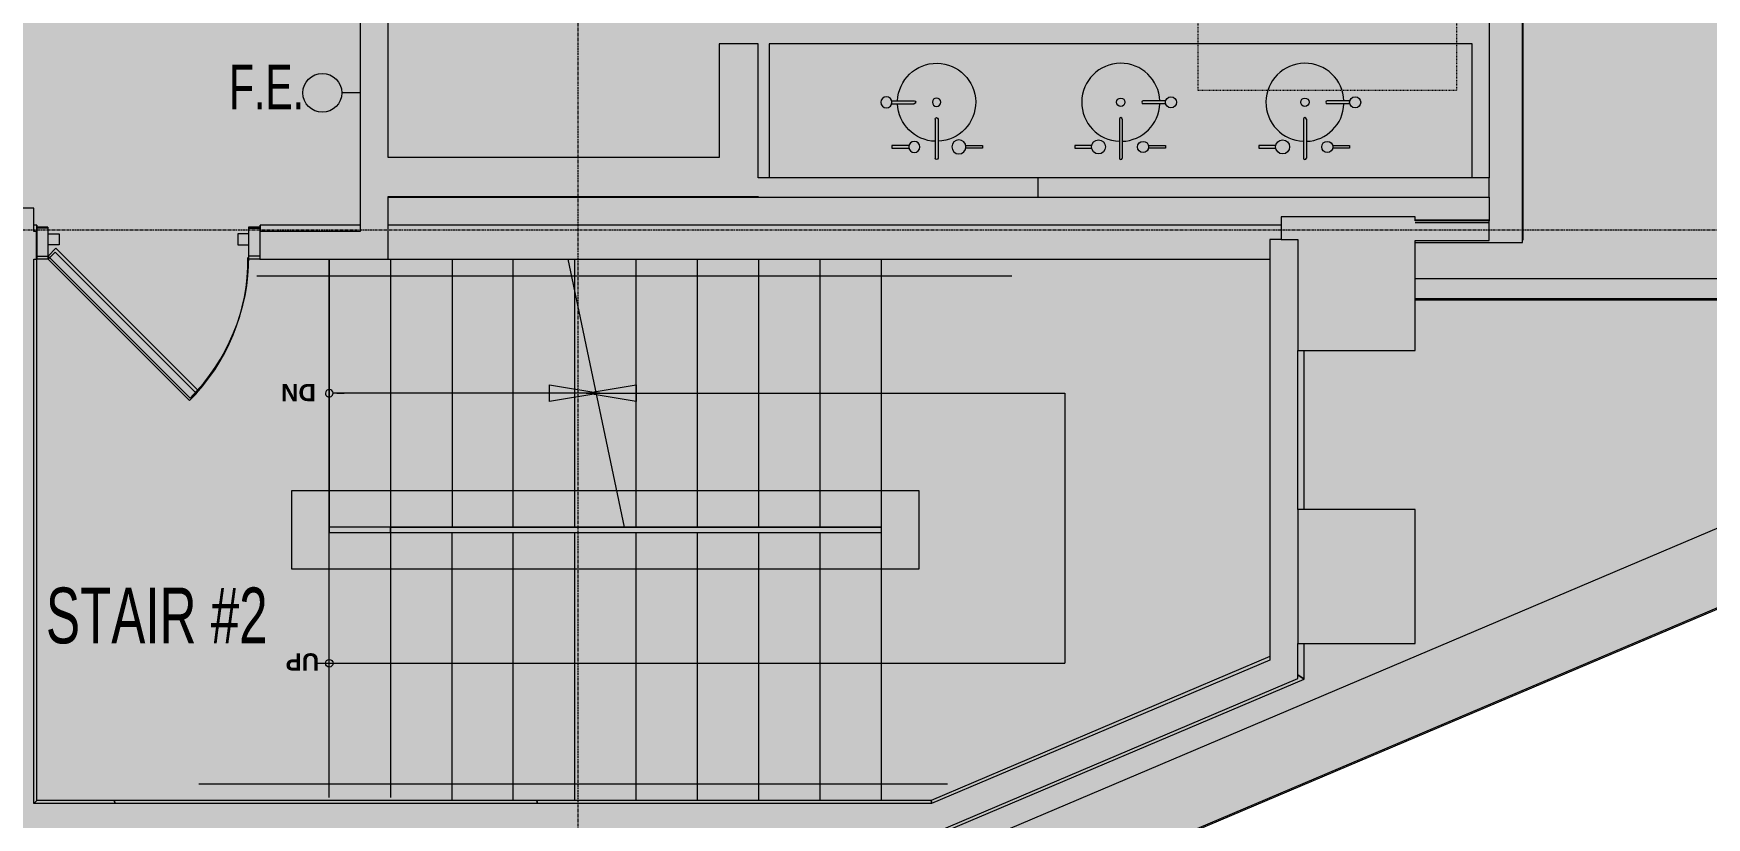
# Model space of a CAD drawing. Header units: inches. Extents: x -203 to 2905, y -968 to 768.
# Drawn here: x 497.1 to 797, y -616.6 to -476.1 of the extents above; entities that cross this region are included whole.
import ezdxf

# ---------------------------------------------------------------- set-up
doc = ezdxf.new("R2010")
doc.units = ezdxf.units.IN
doc.header["$MEASUREMENT"] = 0
doc.linetypes.add('Dash_2_', pattern=[0.25, 0.125, -0.125])
doc.linetypes.add('Grid Line 1_2_', pattern=[0.875, 0.5, -0.125, 0.125, -0.125])
for name, color, linetype, lineweight in [('A-Anno-Bldg', 7, 'Continuous', 9), ('A-DETL-GENF', 92, 'Continuous', 9), ('A-DETL-THIN', 151, 'Continuous', 9), ('A-DOOR', 31, 'Continuous', 13), ('A-Door-Exst', 7, 'Continuous', 9), ('A-DOOR-FRAM', 31, 'Continuous', 20), ('A-Flor-Eqpm', 7, 'Continuous', 9), ('A-Flor-Pfix-Exst', 7, 'Continuous', 9), ('A-Flor-Strs-Exst', 7, 'Continuous', 9), ('A-GENM', 13, 'Continuous', 13), ('A-WALL', 113, 'Continuous', 13), ('A-Wall-Exst', 7, 'Continuous', 9), ('A-WALL-PATT', 111, 'Continuous', 13), ('I-WALL', 2, 'Continuous', 13), ('Jenner and Block 7fl_BB_dwg', 8, 'Continuous', 9), ('S-GRID', 1, 'Continuous', 9)]:
    doc.layers.add(name, color=color, linetype=linetype, lineweight=lineweight)
doc.styles.add('Arial Narrow', font='ARIALN.TTF', dxfattribs={"width": 0.8, "height": 8})
doc.styles.add('Arial Narrow_1', font='ARIALN.TTF', dxfattribs={"width": 0.8, "height": 10})
doc.styles.add('Arial_B_1', font='arialbd.ttf', dxfattribs={"height": 3.095238})

# ---------------------------------------------------------------- blocks, each defined once
blk = doc.blocks.new('Jenner and Block 7fl_BB_dwg_sink-flat-4-5551905-LEVEL 7 CONSTRUCTION PLAN')
at = {"layer": 'A-Flor-Pfix-Exst'}
for p, q in [((8.03, -9.75), (4, -9.75)), ((8.03, -10.25), (4, -10.25)), ((-0.25, -13), (-0.25, -20)), ((0.25, -13), (0.25, -20))]:
    blk.add_line(p, q, dxfattribs=at)
at = {"layer": 'A-Flor-Pfix-Exst', "flags": 128}
for points in [[(-5.22, -17.75), (-8.25, -17.75), (-8.25, -18.25), (-5.22, -18.25)], [(4.97, -17.75), (8, -17.75), (8, -18.25), (4.97, -18.25)]]:
    blk.add_lwpolyline(points, dxfattribs=at)
at = {"layer": 'A-Flor-Pfix-Exst'}
for centre, radius in [((0, -10), 0.75), ((9, -10), 1), ((-4, -18), 1.25), ((4, -18), 1)]:
    blk.add_circle(centre, radius, dxfattribs=at)
for centre, radius, start, end in [((0, -10), 7, 2.0467, 267.9533), ((0, -10), 7, 272.0467, 357.9533), ((4, -10), 0.25, 90, 270), ((0, -13), 0.25, 360, 180), ((0, -20), 0.25, 180, 360)]:
    blk.add_arc(centre, radius, start, end, dxfattribs=at)
blk = doc.blocks.new('Jenner and Block 7fl_BB_dwg_sink-flat-4-5551907-LEVEL 7 CONSTRUCTION PLAN')
at = {"layer": 'A-Flor-Pfix-Exst'}
for p, q in [((8.03, -9.75), (4, -9.75)), ((8.03, -10.25), (4, -10.25)), ((-0.25, -13), (-0.25, -20)), ((0.25, -13), (0.25, -20))]:
    blk.add_line(p, q, dxfattribs=at)
at = {"layer": 'A-Flor-Pfix-Exst', "flags": 128}
for points in [[(-5.22, -17.75), (-8.25, -17.75), (-8.25, -18.25), (-5.22, -18.25)], [(4.97, -17.75), (8, -17.75), (8, -18.25), (4.97, -18.25)]]:
    blk.add_lwpolyline(points, dxfattribs=at)
at = {"layer": 'A-Flor-Pfix-Exst'}
for centre, radius in [((0, -10), 0.75), ((9, -10), 1), ((-4, -18), 1.25), ((4, -18), 1)]:
    blk.add_circle(centre, radius, dxfattribs=at)
for centre, radius, start, end in [((0, -10), 7, 2.0467, 267.9533), ((0, -10), 7, 272.0467, 357.9533), ((4, -10), 0.25, 90, 270), ((0, -13), 0.25, 360, 180), ((0, -20), 0.25, 180, 360)]:
    blk.add_arc(centre, radius, start, end, dxfattribs=at)
blk = doc.blocks.new('Jenner and Block 7fl_BB_dwg__Dot-5551909-LEVEL 7 CONSTRUCTION PLAN')
at = {"layer": 'A-Flor-Strs-Exst'}
blk.add_line((-0.5, 0), (-1, 0), dxfattribs=at)
for start, end in [(360, 180), (180, 360)]:
    blk.add_arc((0, 0), 0.25, start, end, dxfattribs=at)
blk = doc.blocks.new('Jenner and Block 7fl_BB_dwg__Dot-5551908-LEVEL 7 CONSTRUCTION PLAN')
at = {"layer": 'A-Flor-Strs-Exst'}
blk.add_line((-0.5, 0), (-1, 0), dxfattribs=at)
for start, end in [(360, 180), (180, 360)]:
    blk.add_arc((0, 0), 0.25, start, end, dxfattribs=at)
blk = doc.blocks.new('Jenner and Block 7fl_BB_dwg-4985401-LEVEL 7 CONSTRUCTION PLAN')
at = {"layer": 'A-Flor-Strs-Exst'}
for points in [[(589.62, -542.06), (589.62, -539.06), (598.62, -540.56)], [(605.16, -542.06), (596.16, -540.56), (605.16, -539.06)]]:
    blk.add_hatch(color=256, dxfattribs=at).paths.add_polyline_path(points, flags=0)
at = {"layer": 'A-Door-Exst', "flags": 128}
for points in [[(499.73, -511), (497.73, -511), (497.73, -516), (499.73, -516), (499.73, -511)], [(499.73, -512), (501.73, -512), (501.73, -514), (499.73, -514), (499.73, -512)], [(535.73, -512), (533.73, -512), (533.73, -514), (535.73, -514), (535.73, -512)], [(535.73, -511), (537.73, -511), (537.73, -511.56)], [(537.67, -516), (535.73, -516), (535.73, -511)]]:
    blk.add_lwpolyline(points, dxfattribs=at)
blk.add_lwpolyline([(499.73, -516), (501.15, -514.59), (526.6, -540.04), (525.19, -541.46)], close=True, dxfattribs=at)
at = {"layer": 'A-Door-Exst'}
blk.add_arc((499.73, -516), 36, 314.9995, 359.9995, dxfattribs=at)
at = {"layer": 'A-Flor-Eqpm'}
blk.add_line((555.67, -486.74), (552.37, -486.74), dxfattribs=at)
blk.add_circle((548.89, -486.74), 3.48, dxfattribs=at)
at = {"layer": 'A-Flor-Pfix-Exst'}
blk.add_line((754.98, -501.94), (754.98, -500.19), dxfattribs=at)
at = {"layer": 'A-Flor-Pfix-Exst', "flags": 128}
blk.add_lwpolyline([(754.98, -500.19), (754.98, -477.94), (628.98, -477.94), (628.98, -501.94)], dxfattribs=at)
at = {"layer": 'A-Flor-Strs-Exst'}
for p, q in [((550.13, -613.06), (550.13, -516.56)), ((550.13, -516.56), (550.13, -564.56)), ((561.13, -516.56), (561.13, -613.06)), ((572.13, -516.56), (572.13, -564.56)), ((583.12, -558.56), (583.12, -516.56)), ((603.06, -564.56), (592.93, -516.56)), ((594.12, -564.56), (594.12, -516.56)), ((605.13, -564.56), (605.13, -516.56)), ((616.13, -564.56), (616.13, -516.56)), ((627.13, -564.56), (627.13, -516.56)), ((638.13, -564.56), (638.13, -516.56)), ((649.13, -613.56), (649.13, -516.56)), ((537.16, -519.56), (672.48, -519.56)), ((589.62, -542.06), (589.62, -539.06)), ((589.62, -539.06), (598.62, -540.56)), ((596.16, -540.56), (605.16, -539.06)), ((605.16, -539.06), (605.16, -542.06)), ((598.62, -540.56), (550.8, -540.56)), ((583.12, -564.56), (583.12, -542.54)), ((598.62, -540.56), (589.62, -542.06)), ((605.16, -542.06), (596.16, -540.56)), ((572.13, -613.56), (572.13, -565.56)), ((583.12, -613.56), (583.12, -565.56)), ((594.12, -613.56), (594.12, -565.56)), ((605.13, -613.56), (605.13, -565.56)), ((616.13, -613.56), (616.13, -565.56)), ((627.12, -613.4), (627.12, -565.56)), ((638.13, -613.56), (638.13, -565.56)), ((548.06, -588.98), (681.95, -588.98)), ((526.78, -610.56), (660.95, -610.56))]:
    blk.add_line(p, q, dxfattribs=at)
at = {"layer": 'A-Flor-Strs-Exst', "flags": 128}
for points in [[(596.16, -540.56), (681.95, -540.56), (681.95, -588.98)], [(561.13, -565.56), (561.13, -564.56), (649.13, -564.56), (550.13, -564.56), (550.13, -565.56), (649.13, -565.56), (649.13, -564.56)]]:
    blk.add_lwpolyline(points, dxfattribs=at)
blk.add_lwpolyline([(543.38, -572.06), (655.88, -572.06), (655.88, -558.06), (543.38, -558.06)], close=True, dxfattribs=at)
at = {"layer": 'A-Wall-Exst'}
for p, q in [((619.98, -498.31), (560.67, -498.31)), ((560.67, -505.44), (625.98, -505.44)), ((625.98, -505.44), (625.98, -505.32)), ((757.98, -509.55), (744.73, -509.55)), ((720.73, -510.44), (560.67, -510.44)), ((560.67, -516.56), (718.7, -516.56)), ((724.86, -561.42), (724.86, -532.94))]:
    blk.add_line(p, q, dxfattribs=at)
at = {"layer": 'A-Wall-Exst', "flags": 128}
for points in [[(763.98, -513.06), (764.11, -513.06), (764.11, -513.05), (764.11, -505.44), (764.11, -370.55), (764.11, -363.34), (800.48, -363.34), (800.48, -308.86)], [(625.98, -505.32), (625.98, -505.44), (626.98, -505.44)], [(718.7, -587.79), (657.98, -613.56), (587.31, -613.56), (511.56, -613.56), (497.73, -613.56), (497.73, -516.56), (497.73, -510.44), (497.17, -510.44)], [(555.67, -510.44), (537.73, -510.44), (537.73, -511.56)], [(744.73, -523.84), (940.73, -523.84), (940.73, -524.94)], [(516.89, -698.72), (516.99, -698.95), (894.17, -538.81)], [(591.06, -647.31), (591.06, -619.69), (659.22, -619.69), (724.86, -591.82), (724.86, -585.42)]]:
    blk.add_lwpolyline(points, dxfattribs=at)
at = {"layer": 'A-WALL-PATT', "color": 7, "lineweight": 9}
for p, q in [((625.88, -505.32), (625.98, -505.44)), ((764.11, -505.44), (763.98, -505.4)), ((763.98, -505.4), (764.11, -505.44)), ((537.73, -511.56), (537.73, -510.44)), ((764.11, -513.06), (763.98, -513.06)), ((497.66, -516.49), (497.73, -516.56)), ((657.98, -613.56), (658.1, -614.13)), ((658.1, -614.13), (657.98, -613.56))]:
    blk.add_line(p, q, dxfattribs=at)
at = {"layer": 'A-WALL-PATT', "color": 7, "lineweight": 9, "flags": 128}
for points in [[(625.98, -505.32), (625.98, -505.44), (625.88, -505.32)], [(497.73, -510.44), (497.73, -516.56), (497.66, -516.49)]]:
    blk.add_lwpolyline(points, dxfattribs=at)
for points in [[(763.98, -513.02), (764.11, -513.05)], [(723.7, -591.05), (724.86, -591.82)], [(497.17, -614.13), (497.73, -613.56)], [(511.77, -614.13), (511.56, -613.56)], [(587.47, -614.13), (587.31, -613.56)]]:
    blk.add_lwpolyline(points, close=True, dxfattribs=at)
at = {"extrusion": (0, 0, -1), "zscale": -1, "rotation": 0.002919022006105622}
blk.add_blockref('Jenner and Block 7fl_BB_dwg_sink-flat-4-5551907-LEVEL 7 CONSTRUCTION PLAN', (-658.98, -478.43), dxfattribs=at)
at = {"rotation": 0.002919022006105622}
for p in [(691.98, -478.43), (724.99, -478.43)]:
    blk.add_blockref('Jenner and Block 7fl_BB_dwg_sink-flat-4-5551905-LEVEL 7 CONSTRUCTION PLAN', p, dxfattribs=at)
at = {"xscale": 2.69999999999709, "yscale": 2.69999999999709, "zscale": 2.69999999999709, "rotation": 180}
blk.add_blockref('Jenner and Block 7fl_BB_dwg__Dot-5551909-LEVEL 7 CONSTRUCTION PLAN', (550.13, -540.56), dxfattribs=at)
at = {"extrusion": (0, 0, -1), "xscale": 2.69999999999709, "yscale": 2.69999999999709, "zscale": -2.69999999999709}
blk.add_blockref('Jenner and Block 7fl_BB_dwg__Dot-5551908-LEVEL 7 CONSTRUCTION PLAN', (-550.13, -588.98), dxfattribs=at)
at = {"layer": 'A-Anno-Bldg', "insert": (499.36, -575.41), "char_height": 10, "width": 47.1072, "attachment_point": 1, "line_spacing_factor": 0.968573, "style": 'Arial Narrow_1'}
blk.add_mtext('STAIR #2', dxfattribs=at)
at = {"layer": 'A-Flor-Eqpm', "insert": (532.18, -481.67), "char_height": 8, "width": 15.9138, "attachment_point": 1, "line_spacing_factor": 0.968573, "style": 'Arial Narrow'}
blk.add_mtext('F.E.', dxfattribs=at)
at = {"layer": 'A-Flor-Strs-Exst', "char_height": 3.095, "attachment_point": 2, "rotation": 180, "line_spacing_factor": 0.938532, "style": 'Arial_B_1'}
for s, insert, width in [('DN', (544.6, -542.01), 7.2473), ('UP', (545.32, -590.29), 6.9545)]:
    blk.add_mtext(s, dxfattribs=dict(at, insert=insert, width=width))
blk = doc.blocks.new('Single Flush - 2_7-V27-LEVEL 7 CONSTRUCTION PLAN')
at = {"layer": 'A-DOOR', "color": 8, "lineweight": 20}
for p, q in [((-7.1, -19.03), (12.92, 0.99)), ((12.92, 0.99), (14.16, -0.25)), ((14.16, -0.25), (-5.86, -20.27)), ((-5.86, -20.27), (-7.1, -19.03))]:
    blk.add_line(p, q, dxfattribs=at)
at = {"layer": 'A-DOOR', "color": 55, "lineweight": 9}
blk.add_arc((14.16, -0.25), 28.31, 179.5, 225, dxfattribs=at)
at = {"layer": 'A-DOOR-FRAM', "color": 8}
for p, q in [((-16.25, 5.5), (-16.25, -0.25)), ((-16.25, 5.5), (-14.25, 5.5)), ((-14.25, 5.5), (-14.25, -0.25)), ((14.25, 5.5), (14.25, -0.25)), ((14.25, 5.5), (16.25, 5.5)), ((16.25, 5.5), (16.25, -0.25)), ((-16.25, -0.25), (-14.25, -0.25)), ((14.25, -0.25), (16.25, -0.25))]:
    blk.add_line(p, q, dxfattribs=at)
at = {"layer": 'A-GENM', "color": 55, "linetype": 'Dash_2_', "lineweight": 9}
for p, q in [((-14.16, 40.56), (-26.16, 40.56)), ((-26.16, 0.25), (-26.16, 40.56)), ((-14.16, 40.56), (14.16, 40.56)), ((-14.16, 0.25), (-14.16, 40.56)), ((14.16, 0.25), (14.16, 40.56)), ((14.12, 0.25), (14.16, 0.25)), ((-32.16, -0.25), (-32.16, -52.56)), ((14.12, -0.25), (14.16, -0.25)), ((14.16, -0.25), (14.16, -52.56)), ((-32.16, -52.56), (14.16, -52.56))]:
    blk.add_line(p, q, dxfattribs=at)
blk = doc.blocks.new('Single Flush - OTJ_SOLIDFLUSH_ALUM-5493999-LEVEL 7 CONSTRUCTION PLAN')
at = {"layer": 'A-DOOR', "color": 8, "lineweight": 20}
for p, q in [((-7.42, 27.82), (-8.65, 26.59)), ((17.91, 2.5), (-7.42, 27.82)), ((-8.65, 26.59), (16.67, 1.26)), ((16.67, 1.26), (17.91, 2.5))]:
    blk.add_line(p, q, dxfattribs=at)
at = {"layer": 'A-DOOR', "color": 55, "lineweight": 9}
blk.add_arc((17.91, 2.5), 35.81, 135, 180.5, dxfattribs=at)
at = {"layer": 'A-DOOR-FRAM', "color": 8}
for p, q in [((-20, -3.25), (-20, 2.5)), ((-20, 2.5), (-18, 2.5)), ((-18, -3.25), (-18, 2.5)), ((18, -3.25), (18, 2.5)), ((18, 2.5), (20, 2.5)), ((20, -3.25), (20, 2.5)), ((-20, -3.25), (-18, -3.25)), ((18, -3.25), (20, -3.25))]:
    blk.add_line(p, q, dxfattribs=at)
blk = doc.blocks.new('Jenner and Block 7fl_BB_dwg-V32-LEVEL 7 CONSTRUCTION PLAN')
at = {"layer": 'A-Flor-Strs-Exst'}
for points in [[(589.62, -542.06), (589.62, -539.06), (598.62, -540.56)], [(605.16, -542.06), (596.16, -540.56), (605.16, -539.06)]]:
    blk.add_hatch(color=256, dxfattribs=at).paths.add_polyline_path(points, flags=0)
at = {"layer": 'A-Door-Exst', "flags": 128}
for points in [[(499.73, -511), (497.73, -511), (497.73, -516), (499.73, -516), (499.73, -511)], [(499.73, -512), (501.73, -512), (501.73, -514), (499.73, -514), (499.73, -512)], [(535.73, -512), (533.73, -512), (533.73, -514), (535.73, -514), (535.73, -512)], [(535.73, -511), (537.73, -511), (537.73, -511.56)], [(537.67, -516), (535.73, -516), (535.73, -511)]]:
    blk.add_lwpolyline(points, dxfattribs=at)
blk.add_lwpolyline([(499.73, -516), (501.15, -514.59), (526.6, -540.04), (525.19, -541.46)], close=True, dxfattribs=at)
at = {"layer": 'A-Door-Exst'}
blk.add_arc((499.73, -516), 36, 314.9995, 359.9995, dxfattribs=at)
at = {"layer": 'A-Flor-Eqpm'}
blk.add_line((555.67, -486.74), (552.37, -486.74), dxfattribs=at)
blk.add_circle((548.89, -486.74), 3.48, dxfattribs=at)
at = {"layer": 'A-Flor-Pfix-Exst'}
blk.add_line((754.98, -501.94), (754.98, -500.19), dxfattribs=at)
at = {"layer": 'A-Flor-Pfix-Exst', "flags": 128}
blk.add_lwpolyline([(754.98, -500.19), (754.98, -477.94), (628.98, -477.94), (628.98, -501.94)], dxfattribs=at)
at = {"layer": 'A-Flor-Strs-Exst'}
for p, q in [((550.13, -613.06), (550.13, -516.56)), ((550.13, -516.56), (550.13, -564.56)), ((561.13, -516.56), (561.13, -613.06)), ((572.13, -516.56), (572.13, -564.56)), ((583.12, -558.56), (583.12, -516.56)), ((603.06, -564.56), (592.93, -516.56)), ((594.12, -564.56), (594.12, -516.56)), ((605.13, -564.56), (605.13, -516.56)), ((616.13, -564.56), (616.13, -516.56)), ((627.13, -564.56), (627.13, -516.56)), ((638.13, -564.56), (638.13, -516.56)), ((649.13, -613.56), (649.13, -516.56)), ((537.16, -519.56), (672.48, -519.56)), ((589.62, -542.06), (589.62, -539.06)), ((589.62, -539.06), (598.62, -540.56)), ((596.16, -540.56), (605.16, -539.06)), ((605.16, -539.06), (605.16, -542.06)), ((598.62, -540.56), (550.8, -540.56)), ((583.12, -564.56), (583.12, -542.54)), ((598.62, -540.56), (589.62, -542.06)), ((605.16, -542.06), (596.16, -540.56)), ((572.13, -613.56), (572.13, -565.56)), ((583.12, -613.56), (583.12, -565.56)), ((594.12, -613.56), (594.12, -565.56)), ((605.13, -613.56), (605.13, -565.56)), ((616.13, -613.56), (616.13, -565.56)), ((627.12, -613.4), (627.12, -565.56)), ((638.13, -613.56), (638.13, -565.56)), ((548.06, -588.98), (681.95, -588.98)), ((526.78, -610.56), (660.95, -610.56))]:
    blk.add_line(p, q, dxfattribs=at)
at = {"layer": 'A-Flor-Strs-Exst', "flags": 128}
for points in [[(596.16, -540.56), (681.95, -540.56), (681.95, -588.98)], [(561.13, -565.56), (561.13, -564.56), (649.13, -564.56), (550.13, -564.56), (550.13, -565.56), (649.13, -565.56), (649.13, -564.56)]]:
    blk.add_lwpolyline(points, dxfattribs=at)
blk.add_lwpolyline([(543.38, -572.06), (655.88, -572.06), (655.88, -558.06), (543.38, -558.06)], close=True, dxfattribs=at)
at = {"layer": 'A-Wall-Exst'}
for p, q in [((619.98, -498.31), (560.67, -498.31)), ((560.67, -505.44), (625.98, -505.44)), ((625.98, -505.44), (625.98, -505.32)), ((757.98, -509.55), (744.73, -509.55)), ((720.73, -510.44), (560.67, -510.44)), ((560.67, -516.56), (718.7, -516.56)), ((724.86, -561.42), (724.86, -532.94))]:
    blk.add_line(p, q, dxfattribs=at)
at = {"layer": 'A-Wall-Exst', "flags": 128}
for points in [[(763.98, -513.06), (764.11, -513.06), (764.11, -513.05), (764.11, -505.44), (764.11, -370.55), (764.11, -363.34), (800.48, -363.34), (800.48, -308.86)], [(625.98, -505.32), (625.98, -505.44), (626.98, -505.44)], [(718.7, -587.79), (657.98, -613.56), (587.31, -613.56), (511.56, -613.56), (497.73, -613.56), (497.73, -516.56), (497.73, -510.44), (497.17, -510.44)], [(555.67, -510.44), (537.73, -510.44), (537.73, -511.56)], [(744.73, -523.84), (940.73, -523.84), (940.73, -524.94)], [(516.89, -698.72), (516.99, -698.95), (894.17, -538.81)], [(591.06, -647.31), (591.06, -619.69), (659.22, -619.69), (724.86, -591.82), (724.86, -585.42)]]:
    blk.add_lwpolyline(points, dxfattribs=at)
at = {"layer": 'A-WALL-PATT', "color": 7, "lineweight": 9}
for p, q in [((625.88, -505.32), (625.98, -505.44)), ((764.11, -505.44), (763.98, -505.4)), ((763.98, -505.4), (764.11, -505.44)), ((537.73, -511.56), (537.73, -510.44)), ((764.11, -513.06), (763.98, -513.06)), ((497.66, -516.49), (497.73, -516.56)), ((657.98, -613.56), (658.1, -614.13)), ((658.1, -614.13), (657.98, -613.56))]:
    blk.add_line(p, q, dxfattribs=at)
at = {"layer": 'A-WALL-PATT', "color": 7, "lineweight": 9, "flags": 128}
for points in [[(625.98, -505.32), (625.98, -505.44), (625.88, -505.32)], [(497.73, -510.44), (497.73, -516.56), (497.66, -516.49)]]:
    blk.add_lwpolyline(points, dxfattribs=at)
for points in [[(763.98, -513.02), (764.11, -513.05)], [(723.7, -591.05), (724.86, -591.82)], [(497.17, -614.13), (497.73, -613.56)], [(511.77, -614.13), (511.56, -613.56)], [(587.47, -614.13), (587.31, -613.56)]]:
    blk.add_lwpolyline(points, close=True, dxfattribs=at)
at = {"extrusion": (0, 0, -1), "zscale": -1, "rotation": 0.002919022006105622}
blk.add_blockref('Jenner and Block 7fl_BB_dwg_sink-flat-4-5551907-LEVEL 7 CONSTRUCTION PLAN', (-658.98, -478.43), dxfattribs=at)
at = {"rotation": 0.002919022006105622}
for p in [(691.98, -478.43), (724.99, -478.43)]:
    blk.add_blockref('Jenner and Block 7fl_BB_dwg_sink-flat-4-5551905-LEVEL 7 CONSTRUCTION PLAN', p, dxfattribs=at)
at = {"xscale": 2.69999999999709, "yscale": 2.69999999999709, "zscale": 2.69999999999709, "rotation": 180}
blk.add_blockref('Jenner and Block 7fl_BB_dwg__Dot-5551909-LEVEL 7 CONSTRUCTION PLAN', (550.13, -540.56), dxfattribs=at)
at = {"extrusion": (0, 0, -1), "xscale": 2.69999999999709, "yscale": 2.69999999999709, "zscale": -2.69999999999709}
blk.add_blockref('Jenner and Block 7fl_BB_dwg__Dot-5551908-LEVEL 7 CONSTRUCTION PLAN', (-550.13, -588.98), dxfattribs=at)
at = {"layer": 'A-Anno-Bldg', "insert": (499.36, -575.41), "char_height": 10, "width": 47.1072, "attachment_point": 1, "line_spacing_factor": 0.968573, "style": 'Arial Narrow_1'}
blk.add_mtext('STAIR #2', dxfattribs=at)
at = {"layer": 'A-Flor-Eqpm', "insert": (532.18, -481.67), "char_height": 8, "width": 15.9138, "attachment_point": 1, "line_spacing_factor": 0.968573, "style": 'Arial Narrow'}
blk.add_mtext('F.E.', dxfattribs=at)
at = {"layer": 'A-Flor-Strs-Exst', "char_height": 3.095, "attachment_point": 2, "rotation": 180, "line_spacing_factor": 0.938532, "style": 'Arial_B_1'}
for s, insert, width in [('DN', (544.6, -542.01), 7.2473), ('UP', (545.32, -590.29), 6.9545)]:
    blk.add_mtext(s, dxfattribs=dict(at, insert=insert, width=width))

msp = doc.modelspace()

# ---------------------------------------------------------------- hatches: boundary and pattern name
at = {"layer": 'A-DETL-GENF'}
h = msp.add_hatch(color=9, dxfattribs=at)
h.paths.add_polyline_path([(131.76, -847.99), (290.74, -780.5), (225.6, -627.04), (211.09, -633.2), (209.28, -628.94), (209.42, -628.88), (203.59, -616.37), (207.78, -614.42), (213.68, -627.08), (295.77, -592.23), (297.58, -596.49), (229.86, -625.23), (295, -778.69), (401.08, -733.65), (335.95, -580.2), (334.4, -580.86), (332.59, -576.6), (420.96, -539.09), (422.76, -543.35), (340.21, -578.39), (405.34, -731.84), (511.69, -686.69), (511.69, -619.13), (494.67, -619.13), (494.67, -614.13), (492.17, -614.13), (492.17, -540), (465.42, -540), (465.42, -525.24), (459.58, -527.72), (457.78, -523.46), (465.42, -520.22), (465.42, -507.38), (497.17, -507.38), (497.17, -511.56), (497.67, -511.56), (497.67, -516.56), (497.17, -516.56), (497.17, -614.13), (658.09, -614.13), (718.7, -588.4), (718.7, -513.05), (720.73, -513.05), (720.73, -508.94), (744.73, -508.94), (744.73, -510.06), (757.98, -510.06), (757.98, -505.44), (677.12, -505.36), (677.12, -505.44), (626.98, -505.44), (626.98, -505.32), (560.67, -505.32), (560.67, -516.56), (537.67, -516.56), (537.67, -511.56), (555.67, -511.56), (555.67, -395.31), (560.67, -395.31), (560.67, -438.44), (560.17, -438.44), (560.17, -441.94), (560.67, -441.94), (560.67, -498.32), (619.98, -498.32), (619.98, -477.94), (626.98, -477.94), (626.98, -501.94), (757.98, -501.94), (757.98, -376.94), (625.46, -376.94), (625.46, -433.44), (624.19, -433.44), (624.19, -433.94), (625.46, -433.94), (625.46, -441.94), (600.17, -441.94), (600.17, -438.44), (621.96, -438.44), (621.96, -303.25), (601.17, -303.25), (601.17, -299.75), (634.61, -299.75), (634.61, -357.01), (793.96, -357.01), (793.96, -230.99), (634.98, -230.99), (634.98, -254.99), (560.67, -254.98), (560.67, -299.75), (561.17, -299.75), (561.17, -303.25), (560.67, -303.25), (560.67, -346.75), (555.67, -346.75), (555.67, -249.98), (575.84, -249.98), (575.84, -200.84), (587.09, -200.84), (587.09, -243.74), (631.48, -243.74), (631.48, -224.99), (675.98, -224.99), (675.98, -160.84), (555.74, -160.84), (555.74, 0.66), (596.73, 0.66), (596.73, -16.34), (638.73, -16.34), (638.73, 0.66), (700.73, 0.66), (700.73, -16.34), (742.73, -16.34), (742.73, 0.66), (804.73, 0.66), (804.73, -16.34), (846.73, -16.34), (846.73, 0.66), (908.73, 0.66), (908.73, -16.34), (950.73, -16.34), (950.73, 0.66), (993.73, 0.66), (993.73, -121.74), (988.73, -121.74), (988.73, -121.34), (980.11, -121.34), (980.11, -122.59), (769.74, -122.59), (769.74, -217.72), (963.74, -217.72), (963.74, -199.94), (988.73, -199.94), (988.73, -161.74), (993.73, -161.74), (993.73, -227.33), (968.74, -227.33), (968.74, -227.44), (963.74, -227.44), (963.74, -224.72), (769.74, -224.72), (769.74, -224.99), (799.96, -224.99), (799.96, -303.86), (963.74, -303.86), (963.74, -267.44), (968.74, -267.44), (968.74, -343.74), (1450.3, -343.74), (1450.3, -347.49), (1376.3, -347.49), (1376.3, -524.65), (1491.98, -524.65), (1491.98, -347.49), (1490.3, -347.49), (1490.3, -343.74), (1499.3, -343.74), (1499.3, -347.49), (1496.61, -347.49), (1496.61, -524.65), (1723.7, -524.65), (1723.7, -377.36), (1552.61, -377.36), (1552.61, -347.49), (1539.3, -347.49), (1539.3, -343.74), (1552.61, -343.74), (1552.61, 338), (1723.3, 338), (1723.3, 351.59), (1731.86, 351.59), (1731.86, 355.59), (1736.48, 355.59), (1736.48, 351.59), (1910.23, 351.59), (1910.23, 580.43), (-120.35, 580.43), (-120.35, 406.96), (53.87, 406.96), (53.87, 426.96), (70.73, 426.96), (70.73, 422.34), (58.49, 422.34), (58.49, 402.34), (58.05, 402.34), (58.05, 327.65), (54.3, 327.65), (54.3, 402.34), (-120.35, 402.34), (-120.35, 286.96), (54.3, 286.96), (54.3, 287.65), (58.05, 287.65), (58.05, 279.65), (54.3, 279.65), (54.3, 282.34), (-120.35, 282.34), (-120.35, 166.96), (54.3, 166.96), (54.3, 239.65), (58.05, 239.65), (58.05, 160.65), (54.3, 160.65), (54.3, 162.34), (-120.35, 162.34), (-120.35, 0.55), (-80.76, 0.55), (-80.76, -12.89), (54.3, -12.89), (54.3, 120.65), (58.05, 120.65), (58.05, -20.2), (54.3, -20.2), (54.3, -17.52), (-80.76, -17.52), (-80.76, -30.95), (-120.35, -30.95), (-120.35, -193.04), (54.3, -193.04), (54.3, -60.2), (58.05, -60.2), (58.05, -218.21), (72.52, -252.29), (69.07, -253.76), (54.3, -218.97), (54.3, -197.66), (-120.35, -197.66), (-120.35, -254.17), (-74.96, -361.1), (84.5, -290.1), (84.7, -290.58), (88.16, -289.11), (140.82, -413.14), (137.36, -414.61), (86.31, -294.36), (-73.15, -365.35), (42.67, -638.13), (201.92, -566.67), (175.4, -504.2), (178.85, -502.74), (207.15, -569.39), (190.31, -576.95), (190.88, -578.17), (186.68, -580.12), (186.09, -578.85), (44.47, -642.39), (120.79, -822.14)], flags=0)
h.paths.add_polyline_path([(225.76, -805.76), (216.38, -783.67), (238.47, -774.29), (247.85, -796.38), (232.98, -802.69)], flags=0)
h.paths.add_polyline_path([(446.67, -711.97), (437.29, -689.88), (459.38, -680.5), (468.76, -702.59), (455.33, -708.29)], flags=0)
h.paths.add_polyline_path([(516.31, -684.73), (893.34, -524.65), (967.94, -524.65), (967.94, -523.31), (944.23, -523.31), (944.23, -523.6), (744.73, -523.6), (744.73, -532.94), (723.7, -532.94), (723.7, -561.42), (744.73, -561.42), (744.73, -585.42), (723.7, -585.42), (723.7, -591.71), (659.11, -619.13), (590.81, -619.13), (590.81, -647.06), (516.73, -647.06), (516.73, -643.56), (587.31, -643.56), (587.31, -619.13), (516.31, -619.13), (516.31, -647.06)], flags=0)
h.paths.add_polyline_path([(262.35, -545.88), (246.3, -508.06), (353.1, -462.71), (227.52, -166.92), (120.79, -212.45), (111.01, -189.4), (111.01, 5.62), (114.76, 5.62), (114.76, -29.22), (206.98, -29.22), (206.98, 5.62), (253.21, 5.62), (256.4, 0.1), (258.31, 0.1), (258.31, -3.4), (257.26, -3.4), (257.26, -33.09), (236.48, -33.09), (236.48, -149.24), (377.3, -149.23), (377.29, -3.4), (298.31, -3.4), (298.31, 0.1), (494.79, 0.1), (494.79, -99.48), (491.3, -99.48), (491.29, -3.4), (380.79, -3.4), (380.8, -149.23), (491.3, -149.22), (491.31, -139.48), (494.8, -139.48), (494.81, -201.31), (491.31, -201.31), (491.3, -152.72), (236.48, -152.74), (236.48, -179.07), (297.94, -323.84), (491.32, -323.82), (491.32, -321.75), (494.82, -321.75), (494.83, -446.72), (415.96, -480.36), (414.59, -477.14), (491.33, -444.4), (491.32, -327.32), (299.43, -327.34), (370.94, -495.76), (377.8, -492.83), (379.17, -496.05), (369.08, -500.35), (354.47, -465.93), (287.28, -494.46), (301.97, -529.06), (263.06, -545.58)], flags=0)
h.paths.add_polyline_path([(263.06, -541.78), (297.38, -527.21), (284.06, -495.83), (271.83, -501.02), (281.21, -523.11), (259.11, -532.49), (262.35, -540.12)], flags=0)
h.paths.add_polyline_path([(3.31, -538.98), (-6.07, -516.89), (16.02, -507.51), (19.36, -515.37), (155.59, -457.53), (153, -451.43), (156.45, -449.96), (163.22, -465.92), (159.77, -467.38), (157.39, -461.78), (21.16, -519.62), (25.4, -529.6), (16.02, -533.58)], flags=0)
h.paths.add_polyline_path([(471.73, -535.38), (492.17, -535.38), (492.17, -532.94), (471.73, -532.94), (471.73, -512), (470.05, -512), (470.05, -535.38)], flags=0)
h.paths.add_polyline_path([(1552.61, -523.31), (1542.73, -523.31), (1542.73, -499.31), (1566.73, -499.31), (1566.73, -523.31), (1556.36, -523.31)], flags=0)
h.paths.add_polyline_path([(893.34, -520.1), (940.73, -520.1), (940.73, -497.31), (944.23, -497.31), (944.23, -500.81), (963.74, -500.81), (963.74, -457.44), (946.48, -457.44), (946.48, -308.86), (799.96, -308.86), (799.96, -363.01), (625.46, -363.01), (625.46, -370.94), (763.98, -370.94), (763.98, -513.56), (744.73, -513.56), (744.73, -520.1), (884.99, -520.1)], flags=0)
h.paths.add_polyline_path([(963.74, -452.44), (963.74, -308.86), (951.48, -308.86), (951.48, -452.44)], flags=0)
h.paths.add_polyline_path([(626.18, -357.01), (631.11, -357.01), (631.11, -303.25), (625.46, -303.25), (625.46, -357.01)], flags=0)
h.paths.add_polyline_path([(1203.93, -287.8), (1048.58, -287.8), (1048.57, -116.84), (1052.07, -116.84), (1052.05, -76.84), (1048.57, -76.84), (1048.56, 0.1), (1491.14, 0.1), (1491.14, -77.99), (1487.64, -77.99), (1487.64, -3.4), (1268.73, -3.4), (1268.73, -29.34), (1240.73, -29.34), (1240.73, -3.4), (1166.06, -3.4), (1166.06, -120.24), (1487.64, -120.24), (1487.64, -117.99), (1491.14, -117.99), (1491.14, -287.8), (1483.46, -287.8), (1483.46, -284.3), (1487.64, -284.3), (1487.64, -123.74), (1052.07, -123.74), (1052.08, -284.3), (1443.46, -284.3), (1443.46, -287.8), (1210.73, -287.8)], flags=0)
h.paths.add_polyline_path([(491.32, -281.75), (491.32, -281.75), (491.32, -225.31), (471.73, -225.31), (471.73, -201.31), (494.81, -201.31), (494.81, -281.75), (491.32, -281.75)], flags=0)
h.paths.add_polyline_path([(679.48, -224.99), (766.24, -224.99), (766.24, -204.81), (679.48, -204.81), (679.48, -206.22)], flags=0)
h.paths.add_polyline_path([(679.48, -201.31), (766.24, -201.31), (766.24, -119.34), (679.48, -119.34), (679.48, -167.16)], flags=0)
h.paths.add_polyline_path([(232.98, -170.83), (232.98, -164.59), (230.74, -165.55), (232.3, -169.22)], flags=0)
h.paths.add_polyline_path([(227.86, -167.28), (227.67, -166.85), (227.57, -166.9)], flags=0)
h.paths.add_polyline_path([(668.23, -146.84), (668.23, -111.34), (771.73, -111.34), (771.73, -24.34), (569.74, -24.34), (569.74, -146.84), (584.65, -146.84)], flags=0)
h.paths.add_polyline_path([(1077.05, -120.24), (1162.56, -120.21), (1162.56, -3.4), (1052.06, -3.4), (1052.07, -120.24)], flags=0)
h.paths.add_polyline_path([(979.73, -111.34), (979.73, -24.34), (775.23, -24.34), (775.23, -111.34), (967.94, -111.34)], flags=0)
h.paths.add_polyline_path([(248.73, -29.34), (253.51, -29.34), (253.51, -1.91), (251.19, 2.12), (210.48, 2.12), (210.48, -29.22), (220.73, -29.22), (220.73, -1.34), (248.73, -1.34), (248.73, -28.25)], flags=0)
h.paths.add_polyline_path([(-117.75, -27.45), (-84.26, -27.45), (-84.26, -27.34), (-117.75, -27.34), (-117.75, -2.95), (-120.35, -2.95), (-120.35, -27.45)], flags=0)
h.paths.add_polyline_path([(1052.05, 18.81), (925.69, 18.81), (925.69, 72.75), (762.77, 72.75), (762.77, 107.71), (727.68, 107.71), (727.68, 297.2), (668.48, 297.2), (668.48, 107.71), (652.98, 107.71), (652.98, 313.68), (762.77, 313.68), (762.77, 340.7), (1165.23, 340.7), (1165.23, 219.73), (1487.62, 219.75), (1487.62, 333.75), (1491.12, 333.75), (1491.12, 213.95), (1487.62, 213.95), (1487.62, 216.25), (1376.43, 216.24), (1376.43, 76.27), (1487.62, 76.28), (1487.62, 173.95), (1491.12, 173.95), (1491.12, 72.78), (1248.55, 72.76), (1248.55, 102.26), (1252.05, 102.26), (1252.05, 76.26), (1372.93, 76.27), (1372.93, 216.24), (1214.29, 216.23), (1214.3, 179.03), (1252.05, 179.03), (1252.05, 175.53), (1231.05, 175.53), (1231.05, 140.76), (1252.05, 140.76), (1252.05, 137.26), (1173.05, 137.26), (1173.05, 140.76), (1210.8, 140.76), (1210.79, 216.23), (1076.5, 216.22), (1076.5, 216.65), (1073, 216.65), (1073, 216.22), (1052.05, 216.22), (1052.06, 176.65), (1073, 176.65), (1073, 177.65), (1076.5, 177.65), (1076.5, 173.15), (1052.05, 173.15), (1052.06, 76.25), (1173.05, 76.26), (1173.05, 102.26), (1176.55, 102.26), (1176.55, 72.76), (1052.06, 72.75), (1052.06, 18.81)], flags=0)
h.paths.add_polyline_path([(450.4, 72.2), (435.18, 72.2), (435.18, 104.84), (438.68, 104.84), (438.68, 75.7), (561.35, 75.7), (561.34, 168.96), (526.67, 168.96), (526.7, 174.46), (530.17, 174.46), (530.17, 172.46), (561.34, 172.46), (561.34, 215.96), (530.17, 215.96), (530.17, 213.46), (526.67, 213.46), (526.67, 216.15), (402.59, 216.15), (402.6, 140.7), (439.25, 140.7), (439.25, 137.2), (361.25, 137.2), (361.25, 140.7), (382.34, 140.7), (382.34, 216.15), (240.34, 216.15), (240.35, 76.18), (361.35, 76.19), (361.35, 102.19), (364.85, 102.19), (364.85, 72.69), (159.58, 72.67), (159.58, 76.17), (236.85, 76.18), (236.85, 164.65), (114.51, 164.64), (114.51, 76.17), (119.58, 76.17), (119.58, 72.67), (111.01, 72.67), (111.01, 168.14), (236.84, 168.15), (236.84, 330.14), (118.59, 330.14), (118.59, 333.64), (240.34, 333.64), (240.34, 219.65), (561.34, 219.65), (561.34, 333.9), (564.84, 333.9), (564.85, 72.2), (491.29, 72.2)], flags=0)
h.paths.add_polyline_path([(894.29, 80.75), (925.69, 80.75), (925.69, 140.76), (1048.55, 140.76), (1048.55, 216.22), (808.52, 216.2), (808.52, 219.7), (768.52, 219.69), (768.52, 216.19), (766.27, 216.19), (766.27, 80.75), (876.55, 80.75)], flags=0)
h.paths.add_polyline_path([(762.77, 111.21), (762.77, 310.18), (731.18, 310.18), (731.18, 111.21), (739.47, 111.21)], flags=0)
h.paths.add_polyline_path([(664.98, 111.21), (664.98, 310.18), (656.48, 310.18), (656.48, 111.21)], flags=0)
h.paths.add_polyline_path([(385.84, 140.7), (399.1, 140.7), (399.09, 216.15), (385.84, 216.15)], flags=0)
h.paths.add_polyline_path([(1214.3, 175.53), (1214.3, 175.53), (1214.3, 141.08)], flags=0)
h.paths.add_polyline_path([(1227.55, 140.76), (1227.55, 175.53), (1214.3, 175.53), (1214.3, 140.76)], flags=0)
h.paths.add_polyline_path([(708.63, 300.7), (727.68, 300.7), (727.68, 310.18), (668.48, 310.18), (668.48, 300.7), (697.48, 300.7)], flags=0)
h.paths.add_polyline_path([(1731.86, 395.59), (1731.86, 410.27), (1678.92, 410.27), (1678.92, 398.15), (1599.73, 398.15), (1599.73, 402.77), (1674.3, 402.77), (1674.3, 414.9), (1731.86, 414.9), (1731.86, 580.15), (1736.48, 580.15), (1736.48, 395.59)], flags=0)
h.paths.add_polyline_path([(1437.05, 398.15), (1299.73, 398.15), (1299.73, 402.77), (1432.42, 402.77), (1432.42, 580.15), (1437.05, 580.15), (1437.05, 402.77), (1508.73, 402.77), (1508.73, 398.15), (1487.62, 398.15)], flags=0)
h.paths.add_polyline_path([(1552.17, 398.15), (1548.73, 398.15), (1548.73, 402.77), (1552.17, 402.77), (1552.17, 548.15), (1556.8, 548.15), (1556.8, 402.77), (1559.73, 402.77), (1559.73, 398.15), (1552.61, 398.15)], flags=0)
h.paths.add_polyline_path([(1259.73, 398.15), (1248.73, 398.15), (1248.73, 402.77), (1252.17, 402.77), (1252.17, 550.15), (1256.8, 550.15), (1256.8, 402.77), (1259.73, 402.77)], flags=0)
h.paths.add_polyline_path([(1161.81, 398.15), (999.23, 398.15), (999.23, 402.77), (1132.42, 402.77), (1132.42, 580.15), (1137.05, 580.15), (1137.05, 402.77), (1208.73, 402.77), (1208.73, 398.15), (1164.31, 398.15)], flags=0)
h.paths.add_polyline_path([(959.23, 398.15), (948.73, 398.15), (948.73, 402.77), (952.17, 402.77), (952.17, 548.65), (956.8, 548.65), (956.8, 402.77), (959.23, 402.77)], flags=0)
h.paths.add_polyline_path([(832.42, 398.15), (830.73, 398.15), (830.73, 402.77), (832.42, 402.77), (832.42, 580.15), (837.05, 580.15), (837.05, 402.77), (908.73, 402.77), (908.73, 398.15), (834.43, 398.15)], flags=0)
h.paths.add_polyline_path([(657.05, 398.15), (520.73, 398.15), (520.73, 402.77), (652.42, 402.77), (652.42, 580.15), (657.05, 580.15), (657.05, 402.77), (790.73, 402.77), (790.73, 398.15), (664.98, 398.15)], flags=0)
h.paths.add_polyline_path([(480.73, 398.15), (470.73, 398.15), (470.73, 402.77), (472.42, 402.77), (472.42, 580.15), (477.05, 580.15), (477.05, 402.77), (480.73, 402.77)], flags=0)
h.paths.add_polyline_path([(280.73, 398.15), (280.73, 402.77), (352.42, 402.77), (352.42, 580.15), (357.05, 580.15), (357.05, 402.77), (430.73, 402.77), (430.73, 398.15), (352.42, 398.15)], flags=0)
h.paths.add_polyline_path([(240.34, 398.15), (229.73, 398.15), (229.73, 402.77), (232.42, 402.77), (232.42, 550.15), (237.05, 550.15), (237.05, 402.77), (240.73, 402.77), (240.73, 398.15)], flags=0)
h.paths.add_polyline_path([(117.05, 398.15), (112.42, 398.15), (112.42, 422.34), (110.73, 422.34), (110.73, 426.96), (112.42, 426.96), (112.42, 580.15), (117.05, 580.15), (117.05, 402.77), (189.73, 402.77), (189.73, 398.15), (118.59, 398.15)], flags=0)
h.paths.add_polyline_path([(222.73, 487.66), (222.73, 577.15), (246.73, 577.15), (246.73, 553.15), (222.73, 553.15)], flags=0)
h.paths.add_polyline_path([(1542.73, 553.15), (1542.73, 577.15), (1566.73, 577.15), (1566.73, 553.15), (1548.73, 553.15)], flags=0)
h.paths.add_polyline_path([(1242.73, 553.15), (1242.73, 577.15), (1266.73, 577.15), (1266.73, 553.15), (1248.73, 553.15)], flags=0)
h.paths.add_polyline_path([(952.17, 553.15), (942.73, 553.15), (942.73, 577.15), (966.73, 577.15), (966.73, 553.15), (956.8, 553.15)], flags=0)
h.paths.add_polyline_path([(620.73, 553.15), (596.73, 553.15), (596.73, 577.15), (620.73, 577.15)], flags=0)
h.paths.add_polyline_path([(-39.27, 553.15), (-39.27, 577.15), (-15.27, 577.15), (-15.27, 553.15), (-19.44, 553.15)], flags=0)
h = msp.add_hatch(color=7, dxfattribs=at)
h.paths.add_polyline_path([(464.83, -720.82), (893.53, -538.81), (1016.23, -538.81), (1016.23, -524.94), (892.67, -524.94), (457.06, -709.88), (459.54, -715.74), (462.19, -714.61)], flags=0)
h.paths.add_polyline_path([(3.31, -538.98), (25.4, -529.6), (16.02, -507.51), (-6.07, -516.89)], flags=0)
h.paths.add_polyline_path([(1676.23, -538.81), (1737.17, -538.81), (1737.17, -496.55), (1730.17, -496.55), (1730.17, -494.3), (1723.7, -494.3), (1723.7, -524.65), (1674.68, -524.65), (1674.68, -531.81), (1676.23, -531.81)], flags=0)
h.paths.add_polyline_path([(492.17, -532.94), (492.17, -512), (471.73, -512), (471.73, -532.94), (491.33, -532.94)], flags=0)
h.paths.add_polyline_path([(259.11, -532.49), (281.21, -523.11), (271.83, -501.02), (249.74, -510.4), (255.13, -523.11)], flags=0)
h.paths.add_polyline_path([(491.31, -225.31), (494.81, -225.31), (494.81, -201.31), (471.73, -201.31), (471.73, -225.31), (482.11, -225.31)], flags=0)
h.paths.add_polyline_path([(980.11, -121.34), (993.73, -121.34), (993.73, 0.66), (950.73, 0.66), (950.73, -16.34), (908.73, -16.34), (908.73, 0.66), (846.73, 0.66), (846.73, -16.34), (804.73, -16.34), (804.73, 0.66), (742.73, 0.66), (742.73, -16.34), (700.73, -16.34), (700.73, 0.66), (638.73, 0.66), (638.73, -16.34), (596.73, -16.34), (596.73, 0.66), (569.74, 0.66), (569.74, -24.34), (979.73, -24.34), (979.73, -121.34)], flags=0)
h.paths.add_polyline_path([(1240.73, -29.34), (1268.73, -29.34), (1268.73, -3.4), (1240.73, -3.4)], flags=0)
h.paths.add_polyline_path([(1556.36, -29.34), (1582.73, -29.34), (1582.73, -1.34), (1556.36, -1.34)], flags=0)
h.paths.add_polyline_path([(232.98, -29.34), (248.73, -29.34), (248.73, -1.34), (220.73, -1.34), (220.73, -29.34)], flags=0)
h.paths.add_polyline_path([(-117.75, -27.34), (-84.26, -27.34), (-84.26, -2.95), (-117.75, -2.95), (-117.75, -3.34)], flags=0)
h.paths.add_polyline_path([(1730.17, 284.95), (1737.17, 284.95), (1737.17, 337.71), (1772.13, 337.71), (1772.13, 351.59), (1723.3, 351.56), (1723.3, 284.95)], flags=0)
h.paths.add_polyline_path([(1924.09, 337.71), (1924.09, 580.15), (1910.23, 580.15), (1910.23, 351.59), (1889.03, 351.59), (1889.03, 337.71), (1910.23, 337.71)], flags=0)
h.paths.add_polyline_path([(1542.73, 553.15), (1566.73, 553.15), (1566.73, 577.15), (1542.73, 577.15)], flags=0)
h.paths.add_polyline_path([(1256.8, 553.15), (1266.73, 553.15), (1266.73, 577.15), (1242.73, 577.15), (1242.73, 553.15), (1252.17, 553.15)], flags=0)
h.paths.add_polyline_path([(942.73, 553.15), (966.73, 553.15), (966.73, 577.15), (942.73, 577.15)], flags=0)
h.paths.add_polyline_path([(596.73, 553.15), (620.73, 553.15), (620.73, 577.15), (596.73, 577.15)], flags=0)
h.paths.add_polyline_path([(222.73, 553.15), (246.73, 553.15), (246.73, 577.15), (222.73, 577.15)], flags=0)
h.paths.add_polyline_path([(-39.27, 553.15), (-15.27, 553.15), (-15.27, 577.15), (-39.27, 577.15)], flags=0)
at = {"layer": 'A-WALL'}
for points in [[(723.7, -532.94), (744.73, -532.94), (744.73, -508.94), (720.73, -508.94), (720.73, -513.05), (723.7, -513.05)], [(744.73, -585.42), (744.73, -561.42), (723.7, -561.42), (723.7, -585.42), (739.47, -585.42)]]:
    msp.add_hatch(color=250, dxfattribs=at).paths.add_polyline_path(points, flags=0)
at = {"layer": 'A-WALL-PATT', "lineweight": 9}
for points in [[(757.98, -510.06), (763.98, -510.06), (763.98, -370.94), (757.98, -370.94), (757.98, -509.69)], [(555.67, -516.56), (560.67, -516.56), (560.67, -441.94), (560.17, -441.94), (560.17, -438.44), (560.67, -438.44), (560.67, -395.31), (555.67, -395.31), (555.67, -511.56)], [(625.46, -498.32), (626.98, -498.32), (626.98, -477.94), (619.98, -477.94), (619.98, -498.32), (622.73, -498.32)], [(626.98, -505.32), (626.98, -498.32), (560.67, -498.32), (560.67, -505.32), (625.46, -505.32)], [(626.98, -505.44), (677.12, -505.44), (677.12, -505.36), (757.98, -505.44), (757.98, -501.94), (626.98, -501.94), (626.98, -505.32)], [(465.42, -512), (497.17, -512), (497.17, -507.38), (465.42, -507.38)], [(492.17, -614.13), (497.17, -614.13), (497.17, -512), (492.17, -512), (492.17, -586.67)], [(744.73, -513.56), (763.98, -513.56), (763.98, -510.06), (744.73, -510.06), (744.73, -513.19)], [(718.7, -588.4), (723.7, -586.28), (723.7, -513.05), (718.7, -513.05), (718.7, -586.67)], [(944.23, -523.6), (944.23, -520.1), (744.73, -520.1), (744.73, -523.6), (894.29, -523.6)], [(670.89, -614.13), (723.7, -591.71), (723.7, -586.28), (658.09, -614.13)], [(494.67, -619.13), (659.11, -619.13), (670.89, -614.13), (494.67, -614.13)]]:
    msp.add_hatch(color=7, dxfattribs=at).paths.add_polyline_path(points, flags=0)
h = msp.add_hatch(color=7, dxfattribs=at)
h.paths.add_polyline_path([(497.67, -516.56), (497.67, -511.56), (497.17, -511.56), (497.17, -516.56)], flags=0)
h.paths.add_polyline_path([(555.67, -516.56), (555.67, -511.56), (537.67, -511.56), (537.67, -516.56)], flags=0)

# ---------------------------------------------------------------- linework, layer by layer
at = {"layer": 'A-DETL-THIN'}
for p, q in [((892.67, -524.94), (457.06, -709.88)), ((464.83, -720.82), (893.53, -538.81))]:
    msp.add_line(p, q, dxfattribs=at)
at = {"layer": 'A-WALL', "color": 8, "lineweight": 20}
for p, q in [((626.98, -477.94), (619.98, -477.94)), ((619.98, -477.94), (619.98, -498.32)), ((626.98, -501.94), (626.98, -477.94)), ((619.98, -498.32), (560.67, -498.32)), ((560.67, -505.32), (626.98, -505.32)), ((497.17, -507.38), (465.42, -507.38)), ((497.17, -511.56), (497.17, -507.38)), ((744.73, -508.94), (720.73, -508.94)), ((720.73, -508.94), (720.73, -513.05)), ((744.73, -509.69), (744.73, -508.94)), ((744.73, -520.1), (744.73, -513.56)), ((744.73, -532.94), (744.73, -523.6)), ((723.7, -532.94), (744.73, -532.94)), ((744.73, -561.42), (723.7, -561.42)), ((744.73, -585.42), (744.73, -561.42)), ((723.7, -585.42), (744.73, -585.42))]:
    msp.add_line(p, q, dxfattribs=at)
at = {"layer": 'A-WALL'}
for p, q in [((757.98, -505.44), (757.98, -501.94)), ((757.98, -510.06), (757.98, -509.69))]:
    msp.add_line(p, q, dxfattribs=at)
at = {"layer": 'A-WALL', "color": 55, "lineweight": 9}
for p, q in [((720.73, -513.05), (723.7, -513.05)), ((723.7, -513.05), (723.7, -532.94)), ((744.73, -513.56), (744.73, -513.19)), ((744.73, -523.6), (744.73, -520.1)), ((723.7, -561.42), (723.7, -585.42))]:
    msp.add_line(p, q, dxfattribs=at)
at = {"layer": 'I-WALL', "color": 8, "lineweight": 20}
for p, q in [((763.98, -513.56), (763.98, -370.94)), ((555.67, -395.31), (555.67, -511.56)), ((757.98, -433.94), (757.98, -501.94)), ((560.67, -498.32), (560.67, -441.94)), ((757.98, -501.94), (626.98, -501.94)), ((560.67, -516.56), (560.67, -505.32)), ((626.98, -505.32), (626.98, -505.44)), ((626.98, -505.44), (757.98, -505.44)), ((757.98, -505.44), (757.98, -509.69)), ((497.67, -511.56), (497.17, -511.56)), ((497.67, -516.56), (497.67, -511.56)), ((555.67, -511.56), (537.67, -511.56)), ((537.67, -511.56), (537.67, -516.56)), ((757.98, -510.06), (744.73, -510.06)), ((720.73, -513.05), (718.7, -513.05)), ((718.7, -513.05), (718.7, -588.4)), ((744.73, -513.56), (763.98, -513.56)), ((497.17, -516.56), (497.67, -516.56)), ((497.17, -614.13), (497.17, -516.56)), ((537.67, -516.56), (560.67, -516.56)), ((940.73, -520.1), (744.73, -520.1)), ((744.73, -523.6), (944.23, -523.6)), ((723.7, -561.42), (723.7, -532.94)), ((723.7, -591.71), (723.7, -585.42)), ((718.7, -588.4), (658.09, -614.13)), ((659.11, -619.13), (723.7, -591.71)), ((658.09, -614.13), (497.17, -614.13))]:
    msp.add_line(p, q, dxfattribs=at)
at = {"layer": 'I-WALL'}
for p, q in [((677.12, -501.94), (677.12, -505.44)), ((757.98, -509.69), (744.73, -509.69)), ((757.98, -513.19), (757.98, -510.06)), ((744.73, -513.19), (757.98, -513.19))]:
    msp.add_line(p, q, dxfattribs=at)
at = {"layer": 'S-GRID', "linetype": 'Grid Line 1_2_'}
for p, q in [((594.73, -968.26), (594.73, 744.46)), ((-203.03, -511.31), (2046, -511.31))]:
    msp.add_line(p, q, dxfattribs=at)

# ---------------------------------------------------------------- block references
at = {"layer": 'A-DOOR', "color": 135}
msp.add_blockref('Single Flush - 2_7-V27-LEVEL 7 CONSTRUCTION PLAN', (737.98, -433.69), dxfattribs=at)
at = {"layer": 'A-DOOR', "color": 135, "rotation": 180}
msp.add_blockref('Single Flush - OTJ_SOLIDFLUSH_ALUM-5493999-LEVEL 7 CONSTRUCTION PLAN', (517.67, -514.06), dxfattribs=at)
at = {"layer": 'Jenner and Block 7fl_BB_dwg', "color": 7}
for name in ['Jenner and Block 7fl_BB_dwg-4985401-LEVEL 7 CONSTRUCTION PLAN', 'Jenner and Block 7fl_BB_dwg-V32-LEVEL 7 CONSTRUCTION PLAN']:
    msp.add_blockref(name, (0, 0), dxfattribs=at)

doc.saveas('drawing.dxf')
